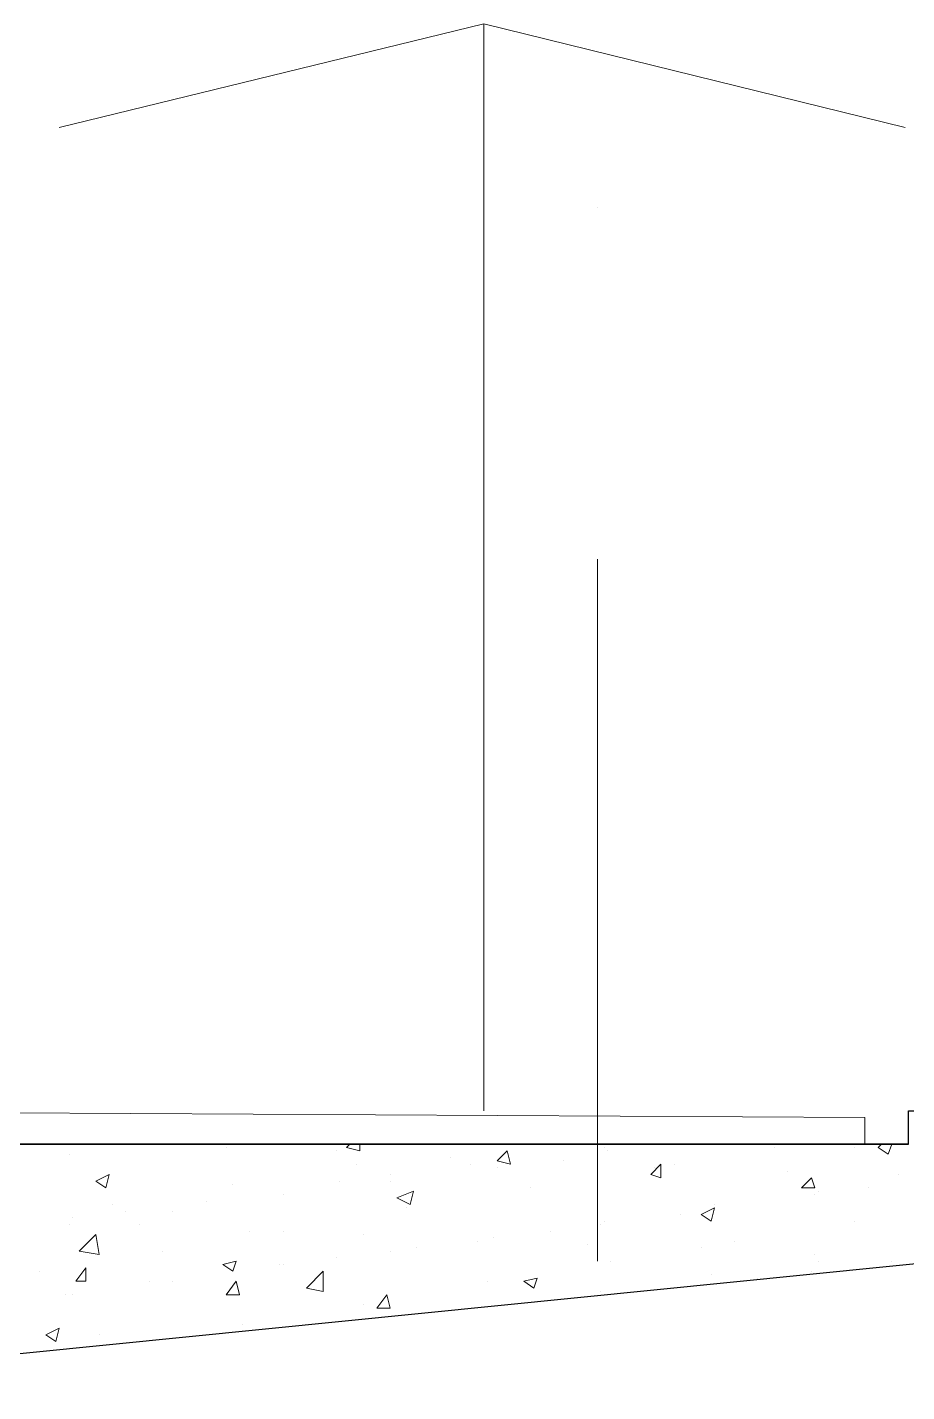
# Model space of a CAD drawing. Header units: millimetres. Extents: x 182 to 575, y -105 to 95.
# Drawn here: x 306.668 to 307.921, y 67.759 to 69.701 of the extents above; entities that cross this region are included whole.
import ezdxf

# ---------------------------------------------------------------- set-up
doc = ezdxf.new("R2010")
doc.units = ezdxf.units.MM
doc.header["$MEASUREMENT"] = 0
doc.layers.add('PDF_Geometry', color=7, linetype='Continuous')

msp = doc.modelspace()

# ---------------------------------------------------------------- linework, layer by layer
at = {"layer": 'PDF_Geometry', "lineweight": 13}
for points in [[(307.3183, 69.7062), (306.7135, 69.5586)], [(307.3183, 68.1586), (307.3183, 69.7062), (307.9183, 69.5586)], [(307.4802, 69.4443), (307.4802, 69.4443)], [(307.4802, 67.9443), (307.4802, 68.9443)], [(306.1183, 68.1586), (307.8612, 68.1491), (307.8612, 68.111)]]:
    msp.add_lwpolyline(points, dxfattribs=at)
at = {"layer": 'PDF_Geometry', "lineweight": 25}
msp.add_lwpolyline([(307.9231, 68.111), (306.1183, 68.111), (307.9231, 68.111), (307.9231, 68.1586), (308.1135, 68.1586), (308.1135, 67.9586), (306.1183, 67.7586)], dxfattribs=at)
at = {"layer": 'PDF_Geometry', "lineweight": 0}
for points in [[(306.9516, 68.1062), (306.9516, 68.1062)], [(307.1088, 68.1015), (307.1088, 68.1015)], [(307.1421, 68.111), (307.1421, 68.1015), (307.1231, 68.1062), (307.1278, 68.111)], [(307.4897, 68.1062), (307.4897, 68.1062)], [(307.4945, 68.1015), (307.4945, 68.1015)], [(307.7326, 68.1062), (307.7326, 68.1062)], [(307.8469, 68.1062), (307.8469, 68.1062)], [(307.8993, 68.111), (307.8945, 68.0967), (307.8802, 68.1062), (307.885, 68.111)], [(306.7278, 68.0967), (306.7278, 68.0967)], [(307.1373, 68.0824), (307.1373, 68.0824)], [(307.2707, 68.092), (307.2707, 68.092)], [(307.2993, 68.0824), (307.2993, 68.0824)], [(307.3373, 68.0777), (307.3373, 68.0777)], [(307.4326, 68.0872), (307.4326, 68.0872)], [(307.5612, 68.0777), (307.5612, 68.0777)], [(307.5897, 68.0824), (307.5897, 68.0824)], [(307.1135, 68.0586), (307.1135, 68.0586)], [(307.185, 68.0681), (307.185, 68.0681)], [(307.185, 68.0586), (307.185, 68.0586)], [(307.7516, 68.0729), (307.7516, 68.0729)], [(307.9088, 68.0681), (307.9088, 68.0681)], [(306.9612, 68.0539), (306.9612, 68.0539)], [(307.0326, 68.0396), (307.0326, 68.0396)], [(307.385, 68.0491), (307.385, 68.0491)], [(307.7897, 68.0396), (307.7897, 68.0396)], [(307.7945, 68.0443), (307.7945, 68.0443)], [(307.8659, 68.0491), (307.8659, 68.0491)], [(306.7897, 68.0253), (306.7897, 68.0253)], [(306.9231, 68.0301), (306.9231, 68.0301)], [(307.2088, 68.0205), (307.2088, 68.0205)], [(307.6469, 68.0253), (307.6469, 68.0253)], [(306.7326, 68.0062), (306.7326, 68.0062)], [(306.8088, 68.0158), (306.8088, 68.0158)], [(306.8754, 68.0158), (306.8754, 68.0158)], [(307.4897, 68.0015), (307.4897, 68.0015)], [(307.5992, 68.011), (307.5992, 68.011)], [(307.8469, 68.0015), (307.8469, 68.0015)], [(306.7278, 67.9967), (306.7278, 67.9967)], [(306.8278, 67.9967), (306.8278, 67.9967)], [(306.985, 67.9872), (306.985, 67.9872)], [(307.0326, 67.9872), (307.0326, 67.9872)], [(307.1469, 67.9824), (307.1469, 67.9824)], [(307.4135, 67.9872), (307.4135, 67.9872)], [(307.485, 67.9967), (307.485, 67.9967)], [(307.2231, 67.9634), (307.2231, 67.9634)], [(307.3088, 67.9729), (307.3088, 67.9729)], [(307.3326, 67.9777), (307.3326, 67.9777)], [(307.4659, 67.9681), (307.4659, 67.9681)], [(307.6278, 67.9634), (307.6278, 67.9634)], [(307.6754, 67.9729), (307.6754, 67.9729)], [(306.8612, 67.9586), (306.8612, 67.9586)], [(307.1088, 67.9491), (307.1088, 67.9491)], [(307.185, 67.9586), (307.185, 67.9586)], [(307.4992, 67.9443), (307.4992, 67.9443)], [(307.7897, 67.9539), (307.7897, 67.9539)], [(307.7945, 67.9443), (307.7945, 67.9443)], [(307.8993, 67.9443), (307.8993, 67.9443)], [(306.685, 67.9301), (306.685, 67.9301)], [(307.0278, 67.9396), (307.0278, 67.9396)], [(307.0326, 67.9396), (307.0326, 67.9396)], [(307.6421, 67.9253), (307.6421, 67.9253)], [(307.785, 67.9301), (307.785, 67.9301)], [(306.8421, 67.9158), (306.8421, 67.9158)], [(306.8754, 67.9158), (306.8754, 67.9158)], [(307.3231, 67.9158), (307.3231, 67.9158)], [(307.7088, 67.9205), (307.7088, 67.9205)], [(306.7231, 67.8967), (306.7231, 67.8967)], [(306.7326, 67.8967), (306.7326, 67.8967)], [(307.485, 67.9015), (307.485, 67.9015)], [(307.1469, 67.8824), (307.1469, 67.8824)], [(306.9754, 67.8539), (306.9754, 67.8539)], [(306.7707, 67.8396), (306.7707, 67.8396)]]:
    msp.add_lwpolyline(points, dxfattribs=at)
for points in [[(307.3516, 68.1015), (307.3564, 68.0824), (307.3373, 68.0872)], [(307.5707, 68.0824), (307.5707, 68.0634), (307.5564, 68.0681)], [(306.785, 68.0681), (306.7802, 68.0491), (306.7659, 68.0586)], [(307.785, 68.0634), (307.7897, 68.0491), (307.7707, 68.0491)], [(307.2183, 68.0443), (307.2135, 68.0253), (307.1945, 68.0348)], [(307.6469, 68.0205), (307.6421, 68.0015), (307.6278, 68.011)], [(306.7707, 67.9539), (306.7421, 67.9586), (306.7659, 67.9824)], [(306.9659, 67.9443), (306.9612, 67.9301), (306.9469, 67.9396)], [(306.7516, 67.9348), (306.7516, 67.9158), (306.7373, 67.9158)], [(307.0897, 67.9015), (307.0659, 67.9062), (307.0897, 67.9301)], [(306.9659, 67.9158), (306.9707, 67.8967), (306.9516, 67.8967)], [(307.3945, 67.9205), (307.3897, 67.9062), (307.3754, 67.9158)], [(307.1802, 67.8967), (307.185, 67.8777), (307.1659, 67.8777)], [(306.7135, 67.8491), (306.7088, 67.8301), (306.6945, 67.8396)]]:
    msp.add_lwpolyline(points, close=True, dxfattribs=at)

doc.saveas('drawing.dxf')
